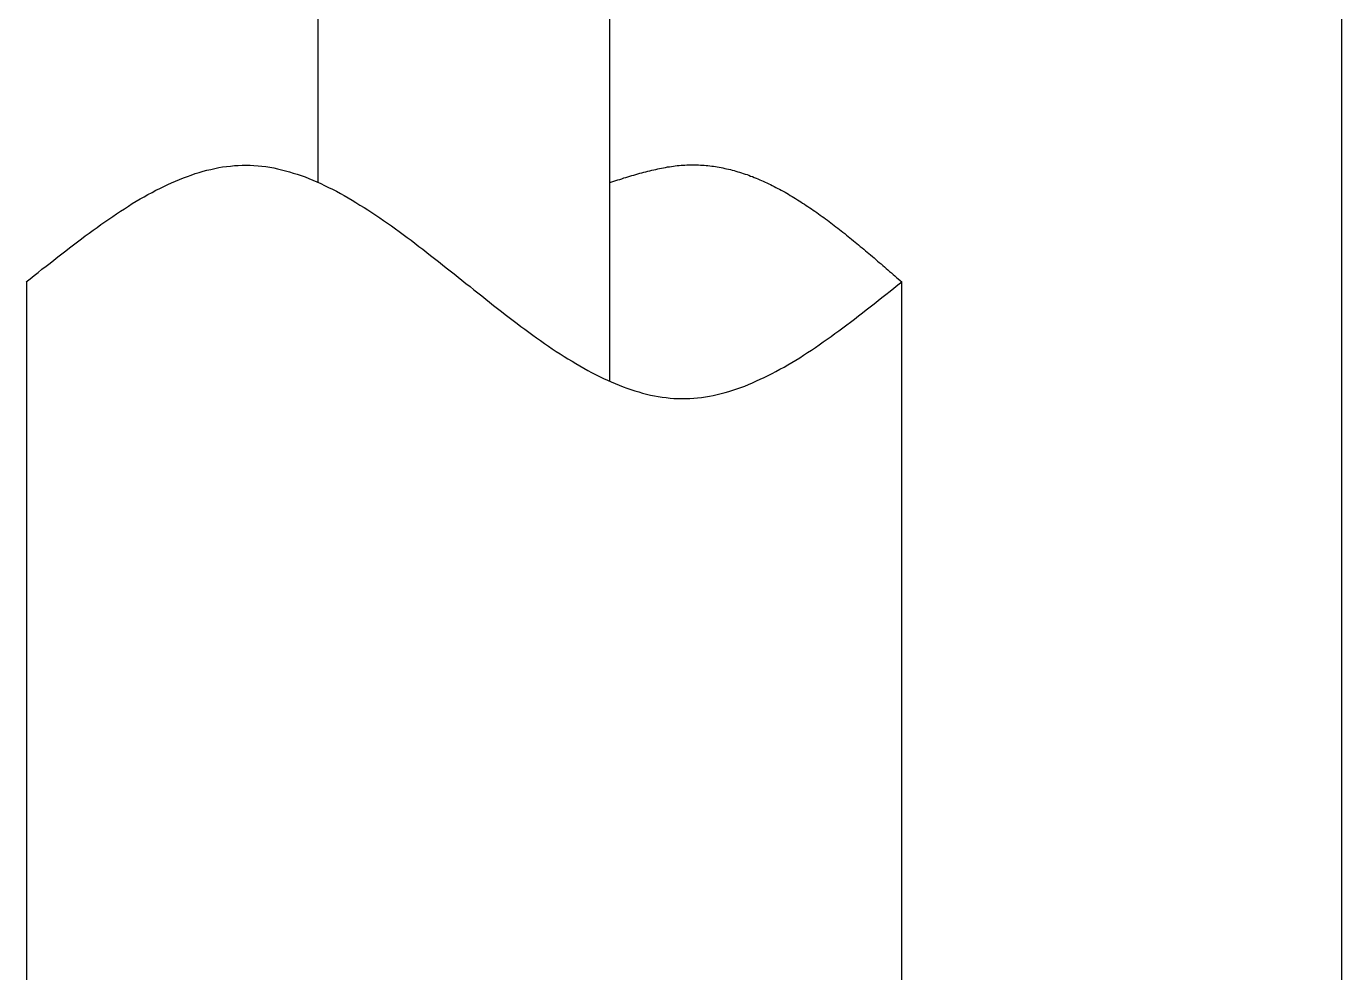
# Model space of a CAD drawing. Extents: x 443 to 1217, y -1921 to -677.
# Drawn here: x 552.03 to 559.35, y -863.92 to -858.66 of the extents above; entities that cross this region are included whole.
import ezdxf

# ---------------------------------------------------------------- set-up
doc = ezdxf.new("R2010")
doc.units = 0
doc.header["$MEASUREMENT"] = 0
doc.layers.add('5', color=7, linetype='CONTINUOUS')

msp = doc.modelspace()

# ---------------------------------------------------------------- linework, layer by layer
at = {"layer": '5', "linetype": 'Continuous'}
for p, q in [((553.6517, -859.5289), (553.6517, -856.8355)), ((555.275, -860.6351), (555.275, -856.8355)), ((559.346, -869.0447), (559.346, -856.8386)), ((556.8982, -868.8569), (556.8982, -860.082))]:
    msp.add_line(p, q, dxfattribs=at)
at = {"layer": '5', "color": 7}
for p, q in [((552.9458, -859.4876), (552.9676, -859.4799)), ((552.9676, -859.4799), (552.9894, -859.4734)), ((552.9894, -859.4734), (553.0112, -859.4669)), ((553.0112, -859.4669), (553.033, -859.4603)), ((553.033, -859.4603), (553.0548, -859.456)), ((553.0548, -859.456), (553.0766, -859.4505)), ((553.0766, -859.4505), (553.0984, -859.4462)), ((553.0984, -859.4462), (553.1202, -859.4429)), ((553.1202, -859.4429), (553.142, -859.4396)), ((553.142, -859.4396), (553.1638, -859.4374)), ((553.1638, -859.4374), (553.1856, -859.4353)), ((553.1856, -859.4353), (553.2074, -859.4342)), ((553.2074, -859.4342), (553.2292, -859.4331)), ((553.2292, -859.4331), (553.2509, -859.4331)), ((553.2509, -859.4331), (553.2727, -859.4331)), ((553.2727, -859.4331), (553.2945, -859.4342)), ((553.2945, -859.4342), (553.3174, -859.4363)), ((553.3174, -859.4363), (553.3392, -859.4385)), ((553.3392, -859.4385), (553.361, -859.4407)), ((553.361, -859.4407), (553.3828, -859.444)), ((553.3828, -859.444), (553.4046, -859.4483)), ((553.4046, -859.4483), (553.4264, -859.4527)), ((553.4264, -859.4527), (553.4482, -859.4581)), ((553.4482, -859.4581), (553.47, -859.4636)), ((553.47, -859.4636), (553.4918, -859.4701)), ((553.4918, -859.4701), (553.5136, -859.4767)), ((553.5136, -859.4767), (553.5354, -859.4832)), ((555.4306, -859.481), (555.4415, -859.4778)), ((555.4415, -859.4778), (555.4524, -859.4756)), ((555.4524, -859.4756), (555.4633, -859.4723)), ((555.4633, -859.4723), (555.4742, -859.469)), ((555.4742, -859.469), (555.4851, -859.4669)), ((555.4851, -859.4669), (555.4971, -859.4636)), ((555.4971, -859.4636), (555.508, -859.4614)), ((555.508, -859.4614), (555.5189, -859.4581)), ((555.5189, -859.4581), (555.5298, -859.456)), ((555.5298, -859.456), (555.5407, -859.4538)), ((555.5407, -859.4538), (555.5516, -859.4516)), ((555.5516, -859.4516), (555.5625, -859.4494)), ((555.5625, -859.4494), (555.5734, -859.4472)), ((555.5734, -859.4472), (555.5843, -859.4451)), ((555.5843, -859.4451), (555.5952, -859.4429)), ((555.5952, -859.4429), (555.6061, -859.4418)), ((555.6061, -859.4418), (555.617, -859.4396)), ((555.617, -859.4396), (555.6279, -859.4385)), ((555.6279, -859.4385), (555.6388, -859.4363)), ((555.6388, -859.4363), (555.6497, -859.4353)), ((555.6497, -859.4353), (555.6606, -859.4342)), ((555.6606, -859.4342), (555.6714, -859.4331)), ((555.6714, -859.4331), (555.6813, -859.4331)), ((555.6813, -859.4331), (555.6922, -859.432)), ((555.6922, -859.432), (555.7031, -859.4309)), ((555.7031, -859.4309), (555.714, -859.4309)), ((555.714, -859.4309), (555.7249, -859.4309)), ((555.7249, -859.4309), (555.7357, -859.4309)), ((555.7357, -859.4309), (555.7456, -859.4309)), ((555.7456, -859.4309), (555.7565, -859.4309)), ((555.7565, -859.4309), (555.7674, -859.4309)), ((555.7674, -859.4309), (555.7783, -859.432)), ((555.7783, -859.432), (555.7881, -859.432)), ((555.7881, -859.432), (555.799, -859.4331)), ((555.799, -859.4331), (555.8099, -859.4342)), ((555.8099, -859.4342), (555.8197, -859.4353)), ((555.8197, -859.4353), (555.8306, -859.4363)), ((555.8306, -859.4363), (555.8415, -859.4374)), ((555.8415, -859.4374), (555.8513, -859.4385)), ((555.8513, -859.4385), (555.8622, -859.4407)), ((555.8622, -859.4407), (555.872, -859.4418)), ((555.872, -859.4418), (555.8829, -859.444)), ((555.8829, -859.444), (555.8938, -859.4462)), ((555.8938, -859.4462), (555.9036, -859.4483)), ((555.9036, -859.4483), (555.9145, -859.4505)), ((555.9145, -859.4505), (555.9243, -859.4527)), ((555.9243, -859.4527), (555.9352, -859.4549)), ((555.9352, -859.4549), (555.945, -859.457)), ((555.945, -859.457), (555.9559, -859.4603)), ((555.9559, -859.4603), (555.9657, -859.4625)), ((555.9657, -859.4625), (555.9755, -859.4658)), ((555.9755, -859.4658), (555.9864, -859.469)), ((555.9864, -859.469), (555.9962, -859.4712)), ((555.9962, -859.4712), (556.0071, -859.4745)), ((556.0071, -859.4745), (556.0169, -859.4788)), ((556.0169, -859.4788), (556.0267, -859.4821)), ((552.7714, -859.5617), (552.7932, -859.5508)), ((552.7932, -859.5508), (552.815, -859.541)), ((552.815, -859.541), (552.8368, -859.5301)), ((552.8368, -859.5301), (552.8586, -859.5213)), ((552.8586, -859.5213), (552.8804, -859.5115)), ((552.8804, -859.5115), (552.9022, -859.5028)), ((552.9022, -859.5028), (552.924, -859.4952)), ((552.924, -859.4952), (552.9458, -859.4876)), ((553.5354, -859.4832), (553.5572, -859.4908)), ((553.5572, -859.4908), (553.579, -859.4985)), ((553.579, -859.4985), (553.6008, -859.5072)), ((553.6008, -859.5072), (553.6226, -859.5159)), ((553.6226, -859.5159), (553.6444, -859.5257)), ((553.6444, -859.5257), (553.6662, -859.5355)), ((553.6662, -859.5355), (553.688, -859.5453)), ((553.688, -859.5453), (553.7098, -859.5562)), ((555.2748, -859.529), (555.2857, -859.5257)), ((555.2857, -859.5257), (555.2976, -859.5213)), ((555.2976, -859.5213), (555.3085, -859.5181)), ((555.3085, -859.5181), (555.3194, -859.5148)), ((555.3194, -859.5148), (555.3303, -859.5115)), ((555.3303, -859.5115), (555.3412, -859.5083)), ((555.3412, -859.5083), (555.3532, -859.5039)), ((555.3532, -859.5039), (555.3641, -859.5006)), ((555.3641, -859.5006), (555.375, -859.4974)), ((555.375, -859.4974), (555.3859, -859.4941)), ((555.3859, -859.4941), (555.3968, -859.4908)), ((555.3968, -859.4908), (555.4077, -859.4876)), ((555.4077, -859.4876), (555.4197, -859.4843)), ((555.4197, -859.4843), (555.4306, -859.481)), ((556.0267, -859.4821), (556.0376, -859.4854)), ((556.0376, -859.4854), (556.0474, -859.4887)), ((556.0474, -859.4887), (556.0572, -859.493)), ((556.0572, -859.493), (556.0681, -859.4963)), ((556.0681, -859.4963), (556.078, -859.5006)), ((556.078, -859.5006), (556.0878, -859.505)), ((556.0878, -859.505), (556.0987, -859.5094)), ((556.0987, -859.5094), (556.1085, -859.5137)), ((556.1085, -859.5137), (556.1183, -859.5181)), ((556.1183, -859.5181), (556.1281, -859.5224)), ((556.1281, -859.5224), (556.139, -859.5268)), ((556.139, -859.5268), (556.1488, -859.5312)), ((556.1488, -859.5312), (556.1586, -859.5366)), ((556.1586, -859.5366), (556.1684, -859.541)), ((556.1684, -859.541), (556.1782, -859.5464)), ((556.1782, -859.5464), (556.1891, -859.5508)), ((556.1891, -859.5508), (556.1989, -859.5562)), ((552.6396, -859.6336), (552.6614, -859.6205)), ((552.6614, -859.6205), (552.6831, -859.6085)), ((552.6831, -859.6085), (552.7049, -859.5965)), ((552.7049, -859.5965), (552.7278, -859.5846)), ((552.7278, -859.5846), (552.7496, -859.5726)), ((552.7496, -859.5726), (552.7714, -859.5617)), ((553.7098, -859.5562), (553.7316, -859.5671)), ((553.7316, -859.5671), (553.7534, -859.578)), ((553.7534, -859.578), (553.7752, -859.59)), ((553.7752, -859.59), (553.7969, -859.602)), ((553.7969, -859.602), (553.8187, -859.6151)), ((553.8187, -859.6151), (553.8405, -859.6271)), ((556.1989, -859.5562), (556.2087, -859.5617)), ((556.2087, -859.5617), (556.2185, -859.5671)), ((556.2185, -859.5671), (556.2283, -859.5726)), ((556.2283, -859.5726), (556.2382, -859.578)), ((556.2382, -859.578), (556.2491, -859.5835)), ((556.2491, -859.5835), (556.2589, -859.5889)), ((556.2589, -859.5889), (556.2687, -859.5944)), ((556.2687, -859.5944), (556.2785, -859.6009)), ((556.2785, -859.6009), (556.2883, -859.6064)), ((556.2883, -859.6064), (556.2981, -859.6118)), ((556.2981, -859.6118), (556.3079, -859.6183)), ((556.3079, -859.6183), (556.3177, -859.6249)), ((556.3177, -859.6249), (556.3275, -859.6303)), ((552.5306, -859.7033), (552.5524, -859.6881)), ((552.5524, -859.6881), (552.5742, -859.675)), ((552.5742, -859.675), (552.596, -859.6608)), ((552.596, -859.6608), (552.6178, -859.6467)), ((552.6178, -859.6467), (552.6396, -859.6336)), ((553.8405, -859.6271), (553.8623, -859.6401)), ((553.8623, -859.6401), (553.8841, -859.6543)), ((553.8841, -859.6543), (553.907, -859.6674)), ((553.907, -859.6674), (553.9288, -859.6816)), ((553.9288, -859.6816), (553.9506, -859.6957)), ((553.9506, -859.6957), (553.9724, -859.7099)), ((556.3275, -859.6303), (556.3373, -859.6369)), ((556.3373, -859.6369), (556.3471, -859.6434)), ((556.3471, -859.6434), (556.3569, -859.6499)), ((556.3569, -859.6499), (556.3668, -859.6565)), ((556.3668, -859.6565), (556.3766, -859.663)), ((556.3766, -859.663), (556.3864, -859.6696)), ((556.3864, -859.6696), (556.3962, -859.6761)), ((556.3962, -859.6761), (556.406, -859.6826)), ((556.406, -859.6826), (556.4158, -859.6892)), ((556.4158, -859.6892), (556.4256, -859.6968)), ((556.4256, -859.6968), (556.4354, -859.7033)), ((552.4216, -859.7785), (552.4434, -859.7633)), ((552.4434, -859.7633), (552.4652, -859.748)), ((552.4652, -859.748), (552.487, -859.7328)), ((552.487, -859.7328), (552.5088, -859.7175)), ((552.5088, -859.7175), (552.5306, -859.7033)), ((553.9724, -859.7099), (553.9942, -859.7251)), ((553.9942, -859.7251), (554.016, -859.7404)), ((554.016, -859.7404), (554.0378, -859.7557)), ((554.0378, -859.7557), (554.0596, -859.7709)), ((554.0596, -859.7709), (554.0814, -859.7862)), ((556.4354, -859.7033), (556.4452, -859.7099)), ((556.4452, -859.7099), (556.455, -859.7175)), ((556.455, -859.7175), (556.4648, -859.7241)), ((556.4648, -859.7241), (556.4746, -859.7317)), ((556.4746, -859.7317), (556.4845, -859.7382)), ((556.4845, -859.7382), (556.4943, -859.7459)), ((556.4943, -859.7459), (556.5041, -859.7535)), ((556.5041, -859.7535), (556.5139, -859.7611)), ((556.5139, -859.7611), (556.5226, -859.7676)), ((556.5226, -859.7676), (556.5324, -859.7753)), ((552.3126, -859.8592), (552.3344, -859.8428)), ((552.3344, -859.8428), (552.3562, -859.8265)), ((552.3562, -859.8265), (552.378, -859.8102)), ((552.378, -859.8102), (552.3998, -859.7938)), ((552.3998, -859.7938), (552.4216, -859.7785)), ((554.0814, -859.7862), (554.1032, -859.8025)), ((554.1032, -859.8025), (554.125, -859.8178)), ((554.125, -859.8178), (554.1468, -859.8341)), ((554.1468, -859.8341), (554.1686, -859.8505)), ((556.5324, -859.7753), (556.5422, -859.7829)), ((556.5422, -859.7829), (556.552, -859.7905)), ((556.552, -859.7905), (556.5618, -859.7982)), ((556.5618, -859.7982), (556.5716, -859.8058)), ((556.5716, -859.8058), (556.5815, -859.8134)), ((556.5815, -859.8134), (556.5913, -859.8211)), ((556.5913, -859.8211), (556.6, -859.8287)), ((556.6, -859.8287), (556.6098, -859.8363)), ((556.6098, -859.8363), (556.6196, -859.845)), ((556.6196, -859.845), (556.6294, -859.8527)), ((552.2254, -859.9257), (552.2472, -859.9093)), ((552.2472, -859.9093), (552.269, -859.8919)), ((552.269, -859.8919), (552.2908, -859.8755)), ((552.2908, -859.8755), (552.3126, -859.8592)), ((554.1686, -859.8505), (554.1904, -859.8668)), ((554.1904, -859.8668), (554.2122, -859.8843)), ((554.2122, -859.8843), (554.234, -859.9006)), ((554.234, -859.9006), (554.2558, -859.918)), ((554.2558, -859.918), (554.2776, -859.9344)), ((556.6294, -859.8527), (556.6392, -859.8603)), ((556.6392, -859.8603), (556.649, -859.8679)), ((556.649, -859.8679), (556.6588, -859.8766)), ((556.6588, -859.8766), (556.6675, -859.8843)), ((556.6675, -859.8843), (556.6774, -859.8919)), ((556.6774, -859.8919), (556.6872, -859.9006)), ((556.6872, -859.9006), (556.697, -859.9082)), ((556.697, -859.9082), (556.7068, -859.9159)), ((556.7068, -859.9159), (556.7155, -859.9246)), ((552.1382, -859.9943), (552.16, -859.978)), ((552.16, -859.978), (552.1818, -859.9605)), ((552.1818, -859.9605), (552.2036, -859.9431)), ((552.2036, -859.9431), (552.2254, -859.9257)), ((554.2776, -859.9344), (554.2994, -859.9518)), ((554.2994, -859.9518), (554.3212, -859.9693)), ((554.3212, -859.9693), (554.343, -859.9867)), ((554.343, -859.9867), (554.3647, -860.0031)), ((556.7155, -859.9246), (556.7253, -859.9322)), ((556.7253, -859.9322), (556.7351, -859.9409)), ((556.7351, -859.9409), (556.7449, -859.9486)), ((556.7449, -859.9486), (556.7547, -859.9573)), ((556.7547, -859.9573), (556.7645, -859.966)), ((556.7645, -859.966), (556.7733, -859.9736)), ((556.7733, -859.9736), (556.7831, -859.9823)), ((556.7831, -859.9823), (556.7929, -859.99)), ((556.7929, -859.99), (556.8027, -859.9987)), ((552.0282, -860.0815), (552.05, -860.0641)), ((552.05, -860.0641), (552.0718, -860.0466)), ((552.0718, -860.0466), (552.0936, -860.0292)), ((552.0936, -860.0292), (552.1153, -860.0118)), ((552.1153, -860.0118), (552.1382, -859.9943)), ((554.3647, -860.0031), (554.3865, -860.0205)), ((554.3865, -860.0205), (554.4083, -860.0379)), ((554.4083, -860.0379), (554.4301, -860.0554)), ((554.4301, -860.0554), (554.4519, -860.0728)), ((556.8027, -859.9987), (556.8125, -860.0074)), ((556.8125, -860.0074), (556.8212, -860.015)), ((556.8212, -860.015), (556.831, -860.0238)), ((556.831, -860.0238), (556.8408, -860.0314)), ((556.8408, -860.0314), (556.8506, -860.0401)), ((556.8506, -860.0401), (556.8594, -860.0488)), ((556.8594, -860.0488), (556.8692, -860.0565)), ((556.8692, -860.0565), (556.879, -860.0652)), ((556.879, -860.0652), (556.8888, -860.0739)), ((554.4519, -860.0728), (554.4737, -860.0902)), ((554.4737, -860.0902), (554.4966, -860.1077)), ((554.4966, -860.1077), (554.5184, -860.1251)), ((554.5184, -860.1251), (554.5402, -860.1425)), ((556.8103, -860.1513), (556.8332, -860.1338)), ((556.8332, -860.1338), (556.855, -860.1164)), ((556.855, -860.1164), (556.8768, -860.099)), ((556.8768, -860.099), (556.8986, -860.0815)), ((556.8888, -860.0739), (556.8986, -860.0815)), ((554.5402, -860.1425), (554.562, -860.16)), ((554.562, -860.16), (554.5838, -860.1774)), ((554.5838, -860.1774), (554.6056, -860.1949)), ((554.6056, -860.1949), (554.6274, -860.2123)), ((554.6274, -860.2123), (554.6492, -860.2297)), ((556.7231, -860.221), (556.7449, -860.2036)), ((556.7449, -860.2036), (556.7667, -860.1861)), ((556.7667, -860.1861), (556.7885, -860.1687)), ((556.7885, -860.1687), (556.8103, -860.1513)), ((554.6492, -860.2297), (554.671, -860.2461)), ((554.671, -860.2461), (554.6928, -860.2635)), ((554.6928, -860.2635), (554.7146, -860.2799)), ((554.7146, -860.2799), (554.7364, -860.2962)), ((556.6359, -860.2886), (556.6577, -860.2711)), ((556.6577, -860.2711), (556.6795, -860.2548)), ((556.6795, -860.2548), (556.7013, -860.2374)), ((556.7013, -860.2374), (556.7231, -860.221)), ((554.7364, -860.2962), (554.7582, -860.3137)), ((554.7582, -860.3137), (554.78, -860.33)), ((554.78, -860.33), (554.8018, -860.3453)), ((554.8018, -860.3453), (554.8236, -860.3616)), ((556.527, -860.3692), (556.5488, -860.354)), ((556.5488, -860.354), (556.5706, -860.3376)), ((556.5706, -860.3376), (556.5924, -860.3213)), ((556.5924, -860.3213), (556.6141, -860.3049)), ((556.6141, -860.3049), (556.6359, -860.2886)), ((554.8236, -860.3616), (554.8454, -860.378)), ((554.8454, -860.378), (554.8672, -860.3932)), ((554.8672, -860.3932), (554.889, -860.4085)), ((554.889, -860.4085), (554.9108, -860.4237)), ((554.9108, -860.4237), (554.9325, -860.439)), ((556.418, -860.4466), (556.4398, -860.4314)), ((556.4398, -860.4314), (556.4616, -860.4161)), ((556.4616, -860.4161), (556.4834, -860.4008)), ((556.4834, -860.4008), (556.5052, -860.3856)), ((556.5052, -860.3856), (556.527, -860.3692)), ((554.9325, -860.439), (554.9543, -860.4542)), ((554.9543, -860.4542), (554.9761, -860.4684)), ((554.9761, -860.4684), (554.9979, -860.4826)), ((554.9979, -860.4826), (555.0197, -860.4967)), ((555.0197, -860.4967), (555.0415, -860.5098)), ((556.309, -860.5164), (556.3308, -860.5033)), ((556.3308, -860.5033), (556.3526, -860.4891)), ((556.3526, -860.4891), (556.3744, -860.4749)), ((556.3744, -860.4749), (556.3962, -860.4608)), ((556.3962, -860.4608), (556.418, -860.4466)), ((555.0415, -860.5098), (555.0644, -860.5229)), ((555.0644, -860.5229), (555.0862, -860.536)), ((555.0862, -860.536), (555.108, -860.5491)), ((555.108, -860.5491), (555.1298, -860.5621)), ((555.1298, -860.5621), (555.1516, -860.5741)), ((555.1516, -860.5741), (555.1734, -860.585)), ((556.1989, -860.5796), (556.2207, -860.5676)), ((556.2207, -860.5676), (556.2436, -860.5556)), ((556.2436, -860.5556), (556.2654, -860.5425)), ((556.2654, -860.5425), (556.2872, -860.5305)), ((556.2872, -860.5305), (556.309, -860.5164)), ((555.1734, -860.585), (555.1952, -860.597)), ((555.1952, -860.597), (555.217, -860.6079)), ((555.217, -860.6079), (555.2388, -860.6188)), ((555.2388, -860.6188), (555.2606, -860.6286)), ((555.2606, -860.6286), (555.2824, -860.6384)), ((555.2824, -860.6384), (555.3042, -860.6471)), ((555.3042, -860.6471), (555.326, -860.6569)), ((556.0463, -860.6526), (556.0681, -860.6428)), ((556.0681, -860.6428), (556.0899, -860.633)), ((556.0899, -860.633), (556.1117, -860.6232)), ((556.1117, -860.6232), (556.1335, -860.6134)), ((556.1335, -860.6134), (556.1553, -860.6025)), ((556.1553, -860.6025), (556.1771, -860.5916)), ((556.1771, -860.5916), (556.1989, -860.5796)), ((555.326, -860.6569), (555.3478, -860.6646)), ((555.3478, -860.6646), (555.3696, -860.6733)), ((555.3696, -860.6733), (555.3914, -860.6809)), ((555.3914, -860.6809), (555.4132, -860.6875)), ((555.4132, -860.6875), (555.435, -860.694)), ((555.435, -860.694), (555.4568, -860.7005)), ((555.4568, -860.7005), (555.4785, -860.706)), ((555.4785, -860.706), (555.5003, -860.7114)), ((555.5003, -860.7114), (555.5221, -860.7158)), ((555.5221, -860.7158), (555.5439, -860.7191)), ((555.5439, -860.7191), (555.5657, -860.7234)), ((555.5657, -860.7234), (555.5875, -860.7256)), ((555.763, -860.7267), (555.7848, -860.7245)), ((555.7848, -860.7245), (555.8066, -860.7212)), ((555.8066, -860.7212), (555.8284, -860.718)), ((555.8284, -860.718), (555.8502, -860.7136)), ((555.8502, -860.7136), (555.872, -860.7082)), ((555.872, -860.7082), (555.8938, -860.7027)), ((555.8938, -860.7027), (555.9156, -860.6973)), ((555.9156, -860.6973), (555.9374, -860.6907)), ((555.9374, -860.6907), (555.9592, -860.6842)), ((555.9592, -860.6842), (555.981, -860.6766)), ((555.981, -860.6766), (556.0028, -860.6689)), ((556.0028, -860.6689), (556.0246, -860.6613)), ((556.0246, -860.6613), (556.0463, -860.6526)), ((555.5875, -860.7256), (555.6093, -860.7278)), ((555.6093, -860.7278), (555.6311, -860.73)), ((555.6311, -860.73), (555.654, -860.7311)), ((555.654, -860.7311), (555.6758, -860.7311)), ((555.6758, -860.7311), (555.6976, -860.7311)), ((555.6976, -860.7311), (555.7194, -860.73)), ((555.7194, -860.73), (555.7412, -860.7289)), ((555.7412, -860.7289), (555.763, -860.7267))]:
    msp.add_line(p, q, dxfattribs=at)
at = {"layer": '5', "color": 7, "linetype": 'Continuous'}
msp.add_line((552.0285, -860.082), (552.0285, -868.9432), dxfattribs=at)

doc.saveas('drawing.dxf')
